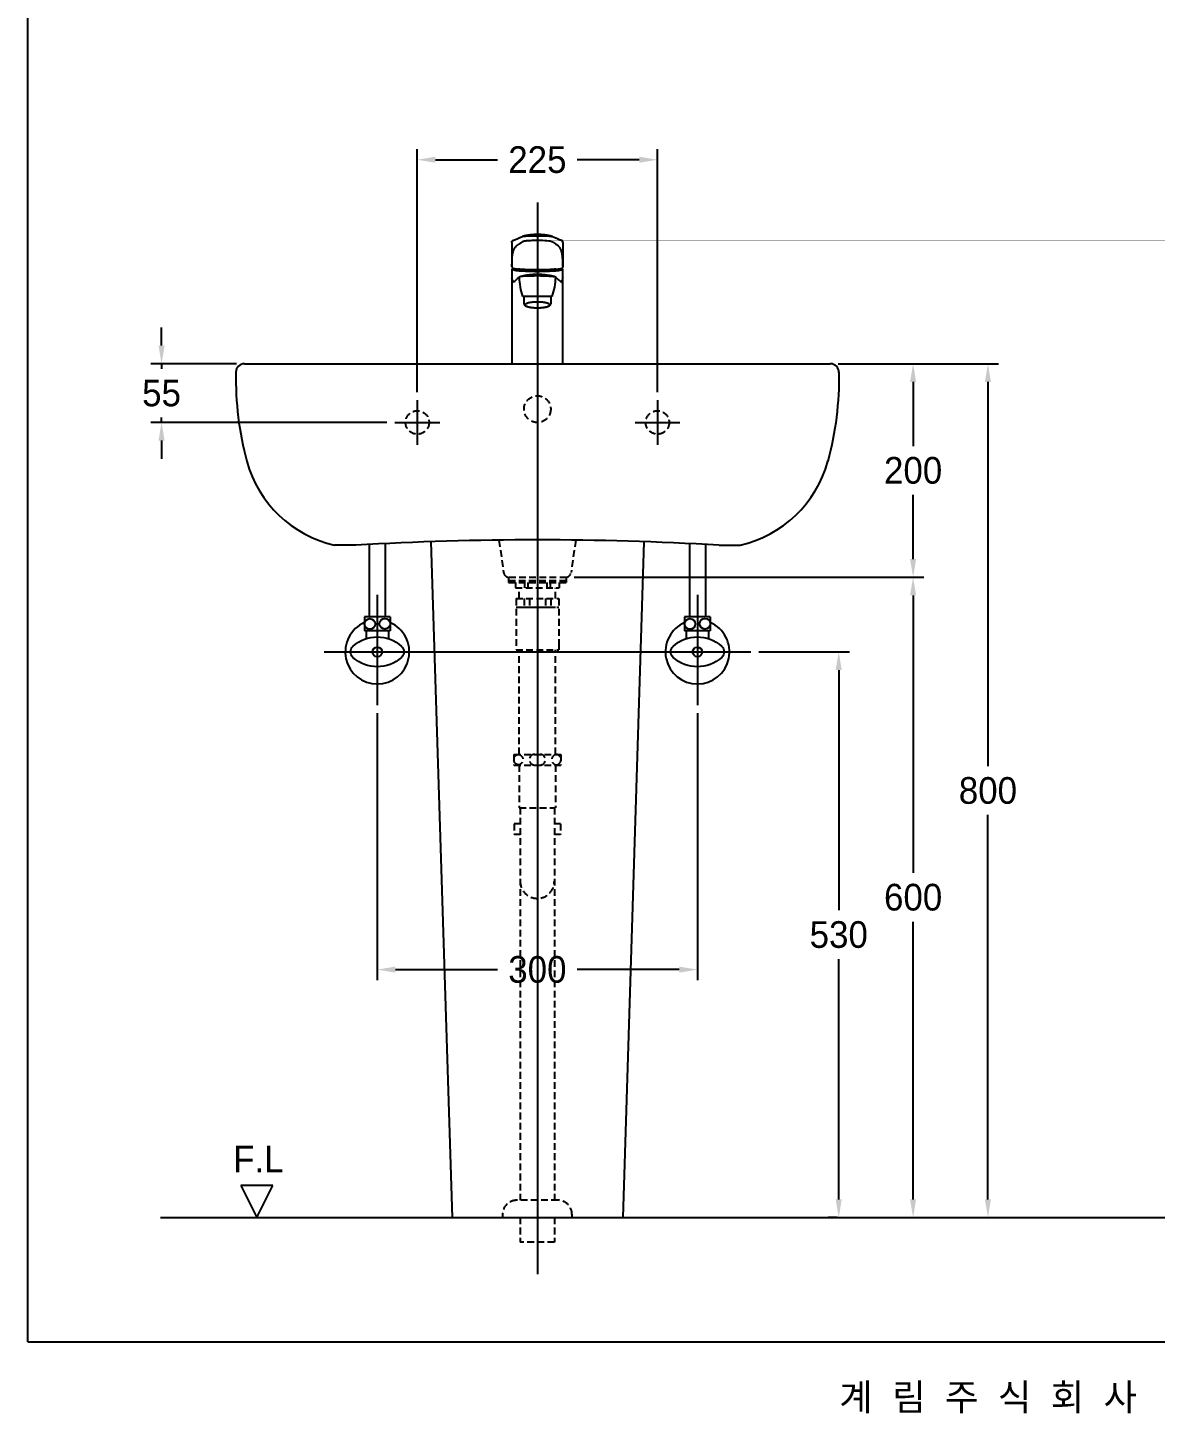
# Model space of a CAD drawing. Header units: millimetres. Extents: x 0 to 5799, y -67 to 2530.
# Drawn here: x 1999 to 3056, y -67 to 1232 of the extents above; entities that cross this region are included whole.
import ezdxf
from ezdxf.enums import TextEntityAlignment as Align
from ezdxf.lldxf.tags import DXFTag

# ---------------------------------------------------------------- set-up
doc = ezdxf.new("R2010")
doc.units = ezdxf.units.MM
doc.linetypes.add('DASHED2', pattern=[9.525, 6.35, -3.175])
for name, color, linetype in [('TEXT', 7, 'Continuous'), ('내부선 및 부속', 4, 'Continuous'), ('도각라인', 7, 'Continuous'), ('외형선', 3, 'Continuous'), ('점선', 6, 'DASHED2'), ('중심선', 1, 'DASHED'), ('치수선', 7, 'Continuous')]:
    doc.layers.add(name, color=color, linetype=linetype)
doc.styles.add('____', font='')
doc.styles.add('타이틀', font='H2GTRM.TTF', dxfattribs={"height": 25})
doc.styles.get('____').set_extended_font_data('굴림')
tags = doc.linetypes.add('DASHDOT', pattern=[70, 31, -13, 13, -13]).pattern_tags.tags
tags[10:11] = [DXFTag(74, 4), DXFTag(75, 0), DXFTag(340, '0'), DXFTag(46, 0.0), DXFTag(50, 0.0), DXFTag(44, 0.0), DXFTag(45, 0.0)]
tags[8:9] = [DXFTag(74, 4), DXFTag(75, 0), DXFTag(340, '0'), DXFTag(46, 0.0), DXFTag(50, 0.0), DXFTag(44, 0.0), DXFTag(45, 0.0)]
tags[6:7] = [DXFTag(74, 4), DXFTag(75, 0), DXFTag(340, '0'), DXFTag(46, 0.0), DXFTag(50, 0.0), DXFTag(44, 0.0), DXFTag(45, 0.0)]
tags[4:5] = [DXFTag(74, 4), DXFTag(75, 0), DXFTag(340, '0'), DXFTag(46, 0.0), DXFTag(50, 0.0), DXFTag(44, 0.0), DXFTag(45, 0.0)]
tags = doc.linetypes.add('DASHED', pattern=[25.72, 12.86, -12.86]).pattern_tags.tags
tags[6:7] = [DXFTag(74, 4), DXFTag(75, 0), DXFTag(340, '0'), DXFTag(46, 0.0), DXFTag(50, 0.0), DXFTag(44, 0.0), DXFTag(45, 0.0)]
tags[4:5] = [DXFTag(74, 4), DXFTag(75, 0), DXFTag(340, '0'), DXFTag(46, 0.0), DXFTag(50, 0.0), DXFTag(44, 0.0), DXFTag(45, 0.0)]
doc.dimstyles.new('MSADIM', dxfattribs={"dimtxt": 33, "dimasz": 17, "dimexe": 10, "dimexo": 7.5, "dimgap": 10, "dimtad": 0, "dimtih": 1, "dimtoh": 1, "dimdec": 0, "dimzin": 1, "dimdsep": 46, "dimtxsty": '____', "dimcen": 11.25, "dimadec": 0, "dimazin": 0, "dimtfac": 1, "dimtdec": 0, "dimtix": 1, "dimtmove": 0, "dimatfit": 3, "dimfxl": 0, "dimtolj": 1, "dimtzin": 1, "dimarcsym": 0})

# ---------------------------------------------------------------- blocks, each defined once
blk = doc.blocks.new('*D17')
at = {"layer": '치수선', "color": 0, "linetype": 'Continuous', "lineweight": -2}
for p, q in [((2364.6, 890.1), (2364.6, 1117.8)), ((2589.6, 890.1), (2589.6, 1117.8)), ((2381.6, 1107.8), (2439.8, 1107.8)), ((2572.6, 1107.8), (2514.4, 1107.8))]:
    blk.add_line(p, q, dxfattribs=at)
at = {"layer": '치수선', "color": 0, "linetype": 'Continuous'}
for points in [[(2381.6, 1110.7), (2381.6, 1105), (2364.6, 1107.8)], [(2572.6, 1110.7), (2572.6, 1105), (2589.6, 1107.8)]]:
    blk.add_solid(points, dxfattribs=at)
at = {"layer": '치수선', "color": 0, "linetype": 'Continuous', "insert": (2477.1, 1107.8), "char_height": 25, "attachment_point": 5, "style": '____'}
blk.add_mtext('\\A1;225', dxfattribs=at)
blk = doc.blocks.new('*D18')
at = {"layer": '치수선', "color": 0, "linetype": 'Continuous', "lineweight": -2}
for p, q in [((2124.9, 933.6), (2124.9, 950.6)), ((2195.1, 916.6), (2114.9, 916.6)), ((2124.9, 916.6), (2124.9, 911.9)), ((2336.1, 861.6), (2114.9, 861.6)), ((2124.9, 861.6), (2124.9, 866.3)), ((2124.9, 844.6), (2124.9, 827.6))]:
    blk.add_line(p, q, dxfattribs=at)
at = {"layer": '치수선', "color": 0, "linetype": 'Continuous'}
for points in [[(2122.1, 933.6), (2127.8, 933.6), (2124.9, 916.6)], [(2122.1, 844.6), (2127.8, 844.6), (2124.9, 861.6)]]:
    blk.add_solid(points, dxfattribs=at)
at = {"layer": '치수선', "color": 0, "linetype": 'Continuous', "insert": (2124.9, 889.1), "char_height": 25, "attachment_point": 5, "style": '____'}
blk.add_mtext('\\A1;55', dxfattribs=at)
blk = doc.blocks.new('*D19')
at = {"layer": '치수선', "color": 0, "linetype": 'Continuous', "lineweight": -2}
for p, q in [((2759.1, 916.6), (2839.2, 916.6)), ((2829.2, 899.6), (2829.2, 839.5)), ((2829.2, 733.6), (2829.2, 793.8)), ((2511.6, 716.6), (2839.2, 716.6))]:
    blk.add_line(p, q, dxfattribs=at)
at = {"layer": '치수선', "color": 0, "linetype": 'Continuous'}
for points in [[(2826.3, 899.6), (2832, 899.6), (2829.2, 916.6)], [(2826.3, 733.6), (2832, 733.6), (2829.2, 716.6)]]:
    blk.add_solid(points, dxfattribs=at)
at = {"layer": '치수선', "color": 0, "linetype": 'Continuous', "insert": (2829.2, 816.6), "char_height": 25, "attachment_point": 5, "style": '____'}
blk.add_mtext('\\A1;200', dxfattribs=at)
blk = doc.blocks.new('*D20')
at = {"layer": '치수선', "color": 0, "linetype": 'Continuous', "lineweight": -2}
for p, q in [((2511.6, 716.6), (2839.2, 716.6)), ((2829.2, 699.6), (2829.2, 439.5)), ((2829.2, 133.6), (2829.2, 393.8)), ((2564.6, 116.6), (2839.2, 116.6))]:
    blk.add_line(p, q, dxfattribs=at)
at = {"layer": '치수선', "color": 0, "linetype": 'Continuous'}
for points in [[(2826.3, 699.6), (2832, 699.6), (2829.2, 716.6)], [(2826.3, 133.6), (2832, 133.6), (2829.2, 116.6)]]:
    blk.add_solid(points, dxfattribs=at)
at = {"layer": '치수선', "color": 0, "linetype": 'Continuous', "insert": (2829.2, 416.6), "char_height": 25, "attachment_point": 5, "style": '____'}
blk.add_mtext('\\A1;600', dxfattribs=at)
blk = doc.blocks.new('*D21')
at = {"layer": '치수선', "color": 0, "linetype": 'Continuous', "lineweight": -2}
for p, q in [((2684.5, 646.6), (2769.5, 646.6)), ((2759.5, 629.6), (2759.5, 404.5)), ((2759.5, 133.6), (2759.5, 358.8)), ((2757.9, 116.6), (2749.5, 116.6))]:
    blk.add_line(p, q, dxfattribs=at)
at = {"layer": '치수선', "color": 0, "linetype": 'Continuous'}
for points in [[(2756.6, 629.6), (2762.3, 629.6), (2759.5, 646.6)], [(2756.6, 133.6), (2762.3, 133.6), (2759.5, 116.6)]]:
    blk.add_solid(points, dxfattribs=at)
at = {"layer": '치수선', "color": 0, "linetype": 'Continuous', "insert": (2759.5, 381.6), "char_height": 25, "attachment_point": 5, "style": '____'}
blk.add_mtext('\\A1;530', dxfattribs=at)
blk = doc.blocks.new('*D22')
at = {"layer": '치수선', "color": 0, "linetype": 'Continuous', "lineweight": -2}
for p, q in [((2759.1, 916.6), (2909.3, 916.6)), ((2899.3, 899.6), (2899.3, 539.5)), ((2899.3, 133.6), (2899.3, 493.8)), ((2893.8, 116.6), (2909.3, 116.6))]:
    blk.add_line(p, q, dxfattribs=at)
at = {"layer": '치수선', "color": 0, "linetype": 'Continuous'}
for points in [[(2896.4, 899.6), (2902.1, 899.6), (2899.3, 916.6)], [(2896.4, 133.6), (2902.1, 133.6), (2899.3, 116.6)]]:
    blk.add_solid(points, dxfattribs=at)
at = {"layer": '치수선', "color": 0, "linetype": 'Continuous', "insert": (2899.3, 516.6), "char_height": 25, "attachment_point": 5, "style": '____'}
blk.add_mtext('\\A1;800', dxfattribs=at)
blk = doc.blocks.new('*D23')
at = {"layer": '치수선', "color": 0, "linetype": 'Continuous', "lineweight": -2}
for p, q in [((2327.1, 589.1), (2327.1, 338.9)), ((2627.1, 589.1), (2627.1, 338.9)), ((2344.1, 348.9), (2439.8, 348.9)), ((2610.1, 348.9), (2514.4, 348.9))]:
    blk.add_line(p, q, dxfattribs=at)
at = {"layer": '치수선', "color": 0, "linetype": 'Continuous'}
for points in [[(2344.1, 351.7), (2344.1, 346), (2327.1, 348.9)], [(2610.1, 351.7), (2610.1, 346), (2627.1, 348.9)]]:
    blk.add_solid(points, dxfattribs=at)
at = {"layer": '치수선', "color": 0, "linetype": 'Continuous', "insert": (2477.1, 348.9), "char_height": 25, "attachment_point": 5, "style": '____'}
blk.add_mtext('\\A1;300', dxfattribs=at)

msp = doc.modelspace()

# ---------------------------------------------------------------- linework, layer by layer
at = {"layer": '내부선 및 부속', "linetype": 'Continuous'}
for p, q in [((2453.3, 1030.3), (2453.3, 1031.4)), ((2500.9, 1030.3), (2501.1, 1007.4)), ((2501.1, 1031.2), (2501.1, 1031.2)), ((2453.1, 1005), (2453.1, 916.6)), ((2501, 916.6), (2501.1, 1005)), ((2464.6, 972.8), (2464.6, 979.8)), ((2489.6, 979.8), (2489.6, 972.8)), ((2319.6, 747.4), (2319.6, 679.4)), ((2334.6, 748.1), (2334.6, 679.4)), ((2619.6, 748.1), (2619.6, 679.4)), ((2634.6, 747.4), (2634.6, 679.4)), ((2315.1, 679.4), (2315.1, 666.4)), ((2339.1, 679.4), (2315.1, 679.4)), ((2339.1, 679.4), (2339.1, 666.4)), ((2615.1, 679.4), (2615.1, 666.4)), ((2639.1, 679.4), (2615.1, 679.4)), ((2639.1, 679.4), (2639.1, 666.4)), ((2339.1, 666.4), (2315.1, 666.4)), ((2316.6, 666.4), (2316.6, 659)), ((2337.6, 666.4), (2337.6, 659)), ((2639.1, 666.4), (2615.1, 666.4)), ((2616.6, 666.4), (2616.6, 659)), ((2637.6, 666.4), (2637.6, 659))]:
    msp.add_line(p, q, dxfattribs=at)
at = {"layer": '내부선 및 부속', "linetype": 'Continuous', "flags": 128}
for points in [[(2304.3, 641.5, -0.44), (2304.3, 651.8)], [(2304.3, 651.8, -0.388889), (2349.8, 651.8)], [(2349.8, 651.8, -0.44), (2349.8, 641.5)], [(2604.3, 641.5, -0.44), (2604.3, 651.8)], [(2604.3, 651.8, -0.388889), (2649.8, 651.8)], [(2649.8, 651.8, -0.44), (2649.8, 641.5)], [(2349.8, 641.5, -0.388889), (2304.3, 641.5)], [(2649.8, 641.5, -0.388889), (2604.3, 641.5)]]:
    msp.add_lwpolyline(points, format="xyb", dxfattribs=at)
at = {"layer": '내부선 및 부속', "linetype": 'Continuous'}
for centre, radius in [((2320.1, 672.8), 5), ((2334.1, 673), 5), ((2620.1, 672.8), 5), ((2634.1, 673), 5), ((2327.1, 646.6), 4.5), ((2627.1, 646.6), 4.5)]:
    msp.add_circle(centre, radius, dxfattribs=at)
for centre, radius, start, end in [((2453.8, 1031.4), 0.5, 120.1313, 180), ((2486.5, 1004.2), 34.1, 191.4875, 193.169), ((2454.7, 993.3), 0.1, 261.3459, 310.718), ((2499.5, 993.3), 0.1, 229.282, 278.6541), ((2467.7, 1004.2), 34.1, 346.831, 348.5125), ((2327.1, 646.6), 30, 113.5781, 66.4218), ((2627.1, 646.6), 30, 113.5781, 66.4218)]:
    msp.add_arc(centre, radius, start, end, dxfattribs=at)
for points, degree, knots in [([(2453.3, 1030.3), (2453.3, 1027.8), (2453.3, 1024.6), (2453.3, 1021.6), (2453.3, 1020.3), (2453.3, 1019.7), (2453.3, 1019.4), (2453.3, 1019.3), (2453.3, 1019.2), (2453.3, 1019.2), (2453.3, 1017.9), (2453.3, 1016.2), (2453.3, 1014.7), (2453.3, 1014.1), (2453.3, 1013.8), (2453.3, 1013.7), (2453.3, 1013.6), (2453.3, 1013.6), (2453.3, 1012.9), (2453.3, 1012), (2453.3, 1011.3), (2453.3, 1011), (2453.3, 1010.8), (2453.3, 1010.8), (2453.3, 1010.8), (2453.3, 1010.4), (2453.3, 1010), (2453.3, 1009.6), (2453.3, 1009.5), (2453.3, 1009.4), (2453.3, 1009.4), (2453.3, 1009.1), (2453.3, 1009), (2453.3, 1008.8), (2453.3, 1008.7), (2453.3, 1008.5), (2453.3, 1008.3), (2453.3, 1008.2), (2453.3, 1008.2), (2453.3, 1008), (2453.3, 1008), (2453.3, 1007.9), (2453.3, 1008), (2453.3, 1007.9), (2453.3, 1008), (2453.3, 1007.9), (2453.3, 1007.9), (2453.3, 1007.9), (2453.3, 1007.9), (2453.3, 1007.9), (2453.3, 1007.9), (2453.3, 1007.9), (2453.3, 1007.9), (2453.3, 1007.9)], 3, [0, 0, 0, 0, 0.249997, 0.374998, 0.437498, 0.468748, 0.484373, 0.492186, 0.492186, 0.499998, 0.499998, 0.624999, 0.687499, 0.718749, 0.734374, 0.742187, 0.742187, 0.749999, 0.749999, 0.812499, 0.843749, 0.859375, 0.867187, 0.867187, 0.875, 0.875, 0.90625, 0.921875, 0.929687, 0.929687, 0.9375, 0.9375, 0.953125, 0.953125, 0.96875, 0.96875, 0.984375, 0.984375, 0.992188, 0.992188, 0.996094, 0.996094, 0.998047, 0.998047, 0.999023, 0.999023, 0.999512, 0.999512, 0.999756, 0.999756, 0.999878, 0.999878, 1, 1, 1, 1]), ([(2453.7, 1031.9), (2453.7, 1031.9), (2453.6, 1031.9), (2453.6, 1031.8), (2453.5, 1031.8)], 3, [0, 0, 0, 0, 0.248275, 1, 1, 1, 1]), ([(2453.7, 1031.9), (2453.8, 1031.9), (2454, 1032), (2454.3, 1032.1), (2454.4, 1032.2), (2454.8, 1032.4), (2455.1, 1032.5), (2455.7, 1032.8), (2456, 1032.9), (2456.6, 1033.1), (2456.9, 1033.3), (2457.8, 1033.6), (2458.4, 1033.9), (2459.2, 1034.3), (2459.5, 1034.4), (2460.1, 1034.7), (2460.4, 1034.8), (2461.1, 1035.1), (2461.4, 1035.2), (2462.2, 1035.6), (2462.5, 1035.7), (2463, 1035.9)], 3, [0, 0, 0, 0, 0.047261, 0.047261, 0.094518, 0.094518, 0.189031, 0.189031, 0.283544, 0.283544, 0.378057, 0.378057, 0.567082, 0.567082, 0.661595, 0.661595, 0.756108, 0.756108, 0.878055, 0.878055, 1, 1, 1, 1]), ([(2453.9, 1019.2), (2454, 1019.6), (2454.2, 1020.9), (2454.8, 1023.2), (2456, 1025.6), (2457.7, 1027.3), (2458.7, 1028), (2459.3, 1028.4)], 3, [0, 0, 0, 0, 0.047126, 0.170611, 0.370368, 0.64665, 1, 1, 1, 1]), ([(2459.3, 1028.4), (2459.5, 1028.6), (2459.9, 1028.8), (2460.3, 1029.1), (2460.5, 1029.2), (2460.6, 1029.3), (2460.7, 1029.3), (2460.7, 1029.4), (2460.7, 1029.4), (2460.7, 1029.4), (2460.7, 1029.4), (2460.8, 1029.4), (2460.9, 1029.5), (2461, 1029.6), (2461.2, 1029.7), (2461.3, 1029.8), (2461.5, 1029.9), (2461.6, 1030), (2461.8, 1030.1), (2462, 1030.2), (2462.1, 1030.3), (2462.1, 1030.3), (2462.2, 1030.3), (2462.2, 1030.3), (2462.2, 1030.3), (2462.2, 1030.4), (2462.2, 1030.4), (2462.2, 1030.4), (2462.2, 1030.4), (2462.2, 1030.4), (2462.2, 1030.4), (2462.2, 1030.4), (2462.2, 1030.4), (2462.2, 1030.4), (2462.2, 1030.4), (2462.7, 1030.7), (2463.1, 1031), (2463.6, 1031.3)], 3, [0, 0, 0, 0, 0.166617, 0.249927, 0.291584, 0.312413, 0.322828, 0.332592, 0.333238, 0.333246, 0.333246, 0.333248, 0.366577, 0.399908, 0.43324, 0.466574, 0.49991, 0.54158, 0.583251, 0.624924, 0.645761, 0.65618, 0.661389, 0.663994, 0.665296, 0.665947, 0.666273, 0.666436, 0.666517, 0.666558, 0.666578, 0.666588, 0.666594, 0.666596, 0.666597, 0.666599, 1, 1, 1, 1]), ([(2463, 1035.9), (2463.2, 1036), (2463.8, 1036.1), (2465.4, 1036.3), (2466.5, 1036.4), (2470.3, 1036.6), (2473.7, 1036.6), (2477.1, 1036.6)], 3, [0, 0, 0, 0, 0.249996, 0.249996, 0.499997, 0.499997, 1, 1, 1, 1]), ([(2490.8, 1036), (2490.3, 1036.1), (2489.2, 1036.4), (2487.7, 1036.7), (2486.6, 1036.9), (2485.7, 1037.1), (2484.8, 1037.2), (2483.7, 1037.3), (2482.5, 1037.5), (2481.1, 1037.6), (2479.8, 1037.7), (2478.5, 1037.7), (2477.2, 1037.7), (2475.9, 1037.7), (2474.6, 1037.7), (2473.4, 1037.6), (2472.1, 1037.5), (2471, 1037.4), (2470.2, 1037.3), (2469.7, 1037.2), (2469.3, 1037.2), (2468.6, 1037.1), (2467.7, 1036.9), (2466.5, 1036.7), (2465, 1036.4), (2463.9, 1036.1), (2463.2, 1036)], 3, [0, 0, 0, 0, 0.062272, 0.11745, 0.160787, 0.192538, 0.215209, 0.25642, 0.305231, 0.353977, 0.399561, 0.44442, 0.493395, 0.547302, 0.584874, 0.6279, 0.679079, 0.728107, 0.747664, 0.762776, 0.776497, 0.799584, 0.83323, 0.877668, 0.93315, 1, 1, 1, 1]), ([(2463.6, 1031.3), (2463.6, 1031.3), (2463.6, 1031.3), (2463.7, 1031.4), (2463.7, 1031.4), (2463.8, 1031.4), (2463.9, 1031.5), (2464.2, 1031.6), (2464.5, 1031.7), (2465.2, 1031.8), (2465.7, 1031.9), (2466.7, 1032), (2467.3, 1032.1), (2468.5, 1032.2), (2469.2, 1032.2), (2470.6, 1032.3), (2471.4, 1032.3), (2472.9, 1032.4), (2473.8, 1032.4), (2475.4, 1032.5), (2476.3, 1032.5), (2477.1, 1032.5)], 3, [0, 0, 0, 0, 0.009022, 0.009022, 0.025267, 0.025267, 0.090249, 0.090249, 0.220214, 0.220214, 0.350178, 0.350178, 0.480143, 0.480143, 0.610107, 0.610107, 0.740071, 0.740071, 0.870036, 0.870036, 1, 1, 1, 1]), ([(2477.1, 1036.6), (2480.5, 1036.6), (2483.9, 1036.6), (2487.7, 1036.4), (2488.8, 1036.3), (2490.4, 1036.1), (2491, 1036), (2491.3, 1035.9)], 3, [0, 0, 0, 0, 0.500004, 0.500004, 0.750006, 0.750006, 1, 1, 1, 1]), ([(2477.1, 1032.5), (2480.4, 1032.5), (2483.6, 1032.3), (2488.5, 1031.9), (2490.1, 1031.6), (2490.6, 1031.3)], 3, [0, 0, 0, 0, 0.5, 0.5, 1, 1, 1, 1]), ([(2490.6, 1031.3), (2490.6, 1031.3), (2490.6, 1031.3), (2490.6, 1031.3), (2490.6, 1031.3), (2490.7, 1031.3), (2490.7, 1031.3), (2490.7, 1031.2), (2490.8, 1031.2), (2490.9, 1031.1), (2490.9, 1031.1), (2491.2, 1031), (2491.3, 1030.9), (2491.7, 1030.6), (2492, 1030.4), (2492.8, 1029.8), (2493.4, 1029.4), (2494.3, 1028.8), (2494.6, 1028.6), (2494.9, 1028.4)], 3, [0, 0, 0, 0, 0.006061, 0.006061, 0.012121, 0.012121, 0.024243, 0.024243, 0.048486, 0.048486, 0.096971, 0.096971, 0.193942, 0.193942, 0.387884, 0.387884, 0.775769, 0.775769, 1, 1, 1, 1]), ([(2491.3, 1035.9), (2491.4, 1035.8), (2491.6, 1035.8), (2492, 1035.6), (2492.3, 1035.4), (2492.9, 1035.2), (2493.2, 1035.1), (2493.7, 1034.8), (2494, 1034.7), (2494.9, 1034.3), (2495.5, 1034.1), (2496.4, 1033.7), (2496.7, 1033.6), (2497.2, 1033.3), (2497.5, 1033.2), (2498.1, 1032.9), (2498.4, 1032.8), (2499.3, 1032.4), (2500, 1032.1), (2500.5, 1031.9)], 3, [0, 0, 0, 0, 0.047268, 0.047268, 0.141781, 0.141781, 0.236293, 0.236293, 0.330805, 0.330805, 0.51983, 0.51983, 0.614342, 0.614342, 0.708855, 0.708855, 0.803367, 0.803367, 1, 1, 1, 1]), ([(2500.9, 1008), (2500.9, 1008), (2500.9, 1008), (2500.9, 1008.5), (2500.9, 1009.4), (2500.9, 1010.8), (2500.9, 1012.2), (2500.9, 1013.6), (2500.8, 1014.9), (2500.7, 1016.2), (2500.6, 1017.4), (2500.4, 1018.5), (2500.3, 1019.5), (2500.1, 1020.4), (2499.9, 1021.3), (2499.7, 1022), (2499.5, 1022.7), (2499.3, 1023.3), (2499, 1023.9), (2498.8, 1024.4), (2498.5, 1024.8), (2498.3, 1025.2), (2498.1, 1025.6), (2497.8, 1025.9), (2497.6, 1026.2), (2497.3, 1026.5), (2497.1, 1026.7), (2496.9, 1027), (2496.6, 1027.2), (2496.4, 1027.4), (2496.2, 1027.5), (2495.9, 1027.7), (2495.7, 1027.8), (2495.5, 1028), (2495.3, 1028.1), (2495.1, 1028.3), (2495, 1028.4), (2494.9, 1028.4)], 3, [0, 0, 0, 0, 0.000004, 0.000004, 0.030307, 0.06061, 0.090913, 0.121216, 0.151519, 0.181822, 0.212125, 0.242428, 0.272732, 0.303035, 0.333338, 0.363641, 0.393944, 0.424247, 0.45455, 0.484853, 0.515156, 0.54546, 0.575763, 0.606066, 0.636369, 0.666672, 0.696975, 0.727278, 0.757581, 0.787884, 0.818188, 0.848491, 0.878794, 0.909097, 0.9394, 0.969703, 1, 1, 1, 1]), ([(2453.3, 1007.9), (2453.3, 1010), (2453.3, 1012.1), (2453.5, 1016), (2453.6, 1017.8), (2453.9, 1019.2)], 3, [0, 0, 0, 0, 0.5, 0.5, 1, 1, 1, 1]), ([(2498.9, 1005.9), (2499, 1005.9), (2499.1, 1005.8), (2500.5, 1005.6), (2501.1, 1005.3), (2501.1, 1004.7), (2500.5, 1004.5), (2498, 1004), (2496.3, 1003.7), (2491.8, 1003.4), (2489.1, 1003.2), (2483.3, 1003), (2480.2, 1002.9), (2474, 1002.9), (2470.9, 1003), (2465.1, 1003.2), (2462.4, 1003.4), (2458, 1003.7), (2456.2, 1004), (2453.7, 1004.5), (2453.1, 1004.7), (2453.1, 1005.3), (2453.7, 1005.5), (2455.1, 1005.8), (2455.2, 1005.8), (2455.3, 1005.9)], 3, [0, 0, 0, 0, 0.009563, 0.009563, 0.107643, 0.107643, 0.205723, 0.205723, 0.303803, 0.303803, 0.401883, 0.401883, 0.499963, 0.499963, 0.598043, 0.598043, 0.696123, 0.696123, 0.794203, 0.794203, 0.892284, 0.892284, 0.990364, 0.990364, 1, 1, 1, 1]), ([(2453.8, 1006.4), (2453.8, 1006.4), (2453.9, 1006.4), (2454.1, 1006.3), (2454.4, 1006.1), (2454.8, 1006), (2455.4, 1005.9), (2456.1, 1005.7), (2456.9, 1005.6), (2457.8, 1005.5), (2458.6, 1005.4), (2459.2, 1005.3), (2459.4, 1005.3)], 3, [0, 0, 0, 0, 0.040545, 0.102937, 0.164452, 0.296645, 0.420312, 0.550853, 0.676975, 0.80065, 0.922639, 1, 1, 1, 1]), ([(2494.3, 1005.2), (2493.6, 1005.2), (2492.9, 1005.1), (2490.2, 1004.9), (2487.8, 1004.8), (2482.6, 1004.6), (2479.8, 1004.6), (2471.6, 1004.6), (2466.1, 1004.8), (2461.1, 1005.1), (2460.2, 1005.2), (2459.4, 1005.3)], 3, [0, 0, 0, 0, 0.069253, 0.069253, 0.279836, 0.279836, 0.490418, 0.490418, 0.911582, 0.911582, 1, 1, 1, 1]), ([(2493, 998.4), (2492.6, 998.5), (2491.7, 998.7), (2490.6, 998.9), (2489.6, 999.1), (2488.9, 999.2), (2487.9, 999.4), (2486.5, 999.6), (2484.8, 999.8), (2483.3, 1000), (2481.7, 1000.1), (2479.9, 1000.2), (2478.2, 1000.3), (2476.5, 1000.3), (2475.2, 1000.2), (2474.1, 1000.2), (2473.3, 1000.2), (2472.5, 1000.1), (2471.6, 1000), (2470.6, 1000), (2469.5, 999.8), (2468.6, 999.7), (2467.8, 999.6), (2467, 999.5), (2466.3, 999.4), (2465.3, 999.3), (2464.2, 999), (2462.7, 998.7), (2461.7, 998.5), (2461.2, 998.4)], 3, [0, 0, 0, 0, 0.042809, 0.082906, 0.113185, 0.134051, 0.151971, 0.21034, 0.261542, 0.30611, 0.352829, 0.410783, 0.475135, 0.516932, 0.559639, 0.594878, 0.622287, 0.643691, 0.66875, 0.70022, 0.737833, 0.769328, 0.791566, 0.813288, 0.837846, 0.865218, 0.902388, 0.949816, 1, 1, 1, 1]), ([(2494.3, 1005.2), (2494.7, 1005.3), (2495.4, 1005.3), (2496.3, 1005.4), (2497.2, 1005.6), (2498, 1005.7), (2498.7, 1005.8), (2499.3, 1006), (2499.8, 1006.1), (2500.2, 1006.3), (2500.4, 1006.4), (2500.4, 1006.4), (2500.5, 1006.5)], 3, [0, 0, 0, 0, 0.109619, 0.223939, 0.337694, 0.453876, 0.571237, 0.690636, 0.813912, 0.945824, 0.994737, 1, 1, 1, 1]), ([(2500.5, 1006.5), (2500.5, 1006.5), (2500.6, 1006.5), (2500.7, 1006.6), (2500.8, 1006.7), (2500.9, 1006.8)], 3, [0, 0, 0, 0, 0.248253, 0.488863, 1, 1, 1, 1]), ([(2500.9, 1007.3), (2500.9, 1007.3), (2500.9, 1007.3), (2500.9, 1007.3), (2501, 1007.3), (2501, 1007.3), (2501.1, 1007.4)], 3, [0, 0, 0, 0, 0.000041, 0.000041, 0.000041, 1, 1, 1, 1]), ([(2454.8, 993.3), (2455.1, 993.6), (2456.7, 994.9), (2458.6, 996.5), (2460, 997.8), (2460.3, 998.1)], 3, [0, 0, 0, 0, 0.189541, 0.842393, 1, 1, 1, 1]), ([(2460.4, 998.1), (2460.9, 998.5), (2463, 998.7), (2469, 999.1), (2473, 999.2), (2485.3, 999.2), (2493, 998.7), (2493.8, 998.1)], 3, [0, 0, 0, 0, 0.25, 0.25, 0.5, 0.5, 1, 1, 1, 1]), ([(2499.4, 993.3), (2499.1, 993.6), (2497.5, 994.9), (2495.6, 996.5), (2494.2, 997.8), (2493.9, 998.1)], 3, [0, 0, 0, 0, 0.189541, 0.842393, 1, 1, 1, 1]), ([(2477.1, 974.5), (2476.6, 974.5), (2476.1, 974.5), (2475.5, 974.4), (2475, 974.4), (2474.5, 974.4), (2473.9, 974.4), (2473.4, 974.3), (2472.9, 974.3), (2472.3, 974.2), (2471.3, 974.1), (2470.8, 974), (2470.3, 974), (2469.9, 973.9), (2469.4, 973.8), (2468.6, 973.6), (2468.2, 973.5), (2467.8, 973.4), (2467.5, 973.3), (2467.2, 973.1), (2466.9, 973), (2466.6, 972.9), (2466.4, 972.8), (2466.2, 972.7), (2466, 972.5), (2465.9, 972.4), (2465.8, 972.3), (2465.7, 972.2), (2465.7, 972), (2465.6, 971.9), (2465.6, 971.7), (2465.7, 971.6), (2465.7, 971.4), (2465.8, 971.3), (2465.9, 971.2), (2466, 971.1), (2466.2, 970.9), (2466.4, 970.8), (2466.6, 970.7), (2467.2, 970.5), (2467.5, 970.3), (2467.8, 970.2), (2468.2, 970.1), (2468.6, 970), (2469.4, 969.8), (2469.9, 969.7), (2470.3, 969.7), (2470.8, 969.6), (2471.3, 969.5), (2471.8, 969.4), (2472.3, 969.4), (2472.9, 969.3), (2473.4, 969.3), (2473.9, 969.2), (2474.5, 969.2), (2475, 969.2), (2475.5, 969.2), (2476.1, 969.2), (2476.6, 969.1), (2477.1, 969.1)], 2, [0, 0, 0, 0.03125, 0.03125, 0.0625, 0.0625, 0.09375, 0.09375, 0.125, 0.125, 0.15625, 0.1875, 0.1875, 0.21875, 0.21875, 0.25, 0.28125, 0.28125, 0.3125, 0.3125, 0.34375, 0.34375, 0.375, 0.375, 0.40625, 0.40625, 0.4375, 0.4375, 0.46875, 0.46875, 0.5, 0.53125, 0.53125, 0.5625, 0.5625, 0.59375, 0.59375, 0.625, 0.625, 0.65625, 0.6875, 0.6875, 0.71875, 0.71875, 0.75, 0.78125, 0.78125, 0.8125, 0.8125, 0.84375, 0.84375, 0.875, 0.875, 0.90625, 0.90625, 0.9375, 0.9375, 0.96875, 0.96875, 1, 1, 1]), ([(2477.1, 969.1), (2477.6, 969.1), (2478.1, 969.2), (2478.7, 969.2), (2479.2, 969.2), (2479.7, 969.2), (2480.3, 969.2), (2480.8, 969.3), (2481.3, 969.3), (2481.9, 969.4), (2482.9, 969.5), (2483.4, 969.6), (2483.9, 969.7), (2484.4, 969.7), (2484.8, 969.8), (2485.7, 970), (2486, 970.1), (2486.4, 970.2), (2486.7, 970.3), (2487, 970.5), (2487.3, 970.6), (2487.6, 970.7), (2487.8, 970.8), (2488, 970.9), (2488.2, 971.1), (2488.3, 971.2), (2488.4, 971.3), (2488.5, 971.4), (2488.6, 971.6), (2488.6, 971.7), (2488.6, 971.9), (2488.6, 972), (2488.5, 972.2), (2488.4, 972.3), (2488.3, 972.4), (2488.2, 972.5), (2488, 972.7), (2487.8, 972.8), (2487.6, 972.9), (2487, 973.1), (2486.7, 973.3), (2486.4, 973.4), (2486, 973.5), (2485.7, 973.6), (2484.8, 973.8), (2484.4, 973.9), (2483.9, 974), (2483.4, 974), (2482.9, 974.1), (2482.4, 974.2), (2481.9, 974.2), (2481.3, 974.3), (2480.8, 974.3), (2480.3, 974.4), (2479.7, 974.4), (2479.2, 974.4), (2478.7, 974.4), (2478.1, 974.5), (2477.6, 974.5), (2477.1, 974.5)], 2, [0, 0, 0, 0.03125, 0.03125, 0.0625, 0.0625, 0.09375, 0.09375, 0.125, 0.125, 0.15625, 0.1875, 0.1875, 0.21875, 0.21875, 0.25, 0.28125, 0.28125, 0.3125, 0.3125, 0.34375, 0.34375, 0.375, 0.375, 0.40625, 0.40625, 0.4375, 0.4375, 0.46875, 0.46875, 0.5, 0.53125, 0.53125, 0.5625, 0.5625, 0.59375, 0.59375, 0.625, 0.625, 0.65625, 0.6875, 0.6875, 0.71875, 0.71875, 0.75, 0.78125, 0.78125, 0.8125, 0.8125, 0.84375, 0.84375, 0.875, 0.875, 0.90625, 0.90625, 0.9375, 0.9375, 0.96875, 0.96875, 1, 1, 1]), ([(2464.6, 972.8), (2464.6, 972.7), (2464.6, 972.5), (2464.7, 972.2), (2464.9, 971.8), (2465.2, 971.5), (2465.5, 971.2), (2466, 970.9), (2466.6, 970.6), (2467.3, 970.3), (2468.1, 970.1), (2469, 969.9), (2469.9, 969.7), (2470.9, 969.5), (2471.9, 969.4), (2473, 969.3), (2474.1, 969.2), (2475.2, 969.1), (2476.2, 969.1), (2476.9, 969.1), (2477.1, 969.1)], 3, [0, 0, 0, 0, 0.021022, 0.063347, 0.106004, 0.151989, 0.204422, 0.265513, 0.33275, 0.399542, 0.464481, 0.528085, 0.590824, 0.652997, 0.714792, 0.77633, 0.837693, 0.898939, 0.960114, 1, 1, 1, 1]), ([(2477.1, 969.1), (2477.3, 969.1), (2477.9, 969.1), (2478.9, 969.1), (2480, 969.2), (2481.1, 969.3), (2482.2, 969.4), (2483.2, 969.5), (2484.2, 969.7), (2485.1, 969.8), (2485.9, 970), (2486.7, 970.3), (2487.4, 970.5), (2488.1, 970.8), (2488.6, 971.1), (2489, 971.4), (2489.3, 971.8), (2489.5, 972.1), (2489.6, 972.5), (2489.6, 972.7), (2489.6, 972.8)], 3, [0, 0, 0, 0, 0.03216, 0.093309, 0.154497, 0.215742, 0.27708, 0.338559, 0.40024, 0.462211, 0.5246, 0.587601, 0.651523, 0.716856, 0.784287, 0.842861, 0.892186, 0.93599, 0.977075, 1, 1, 1, 1])]:
    msp.add_open_spline(points, degree=degree, knots=knots, dxfattribs=at)
for points, degree in [([(2463.6, 1031.4), (2463.6, 1031.3), (2463.6, 1031.3)], 2), ([(2490.6, 1031.3), (2490.6, 1031.3), (2490.6, 1031.4)], 2), ([(2500.9, 1030.3), (2500.9, 1030.6), (2500.9, 1031), (2501, 1031.6), (2500.8, 1031.8), (2500.5, 1031.9)], 5), ([(2453.3, 1007.9), (2453.3, 1007.7), (2453.3, 1007.5), (2453.3, 1007.3)], 3), ([(2453.3, 1007.3), (2453.3, 1006.9), (2453.5, 1006.6), (2453.8, 1006.4)], 3), ([(2457.2, 1005.5), (2457.2, 1005.4), (2457.1, 1005.2), (2457.1, 1005)], 3), ([(2497.1, 1005), (2497.1, 1005.2), (2497, 1005.4), (2497, 1005.5)], 3), ([(2454.7, 993.2), (2454.2, 993.3), (2453.7, 994.7), (2453.3, 996.4)], 3), ([(2460.2, 997.6), (2460.1, 997.8), (2460.3, 998), (2460.4, 998.1)], 3), ([(2460.2, 997.7), (2460.2, 997.7), (2460.2, 997.6)], 2), ([(2463.6, 979.8), (2461.5, 985.5), (2460.4, 991.5), (2460.2, 997.6)], 3), ([(2494, 997.6), (2493.8, 991.5), (2492.7, 985.5), (2490.6, 979.8)], 3), ([(2493.8, 998.1), (2494, 998), (2494.1, 997.8), (2494, 997.6)], 3), ([(2494, 997.6), (2494, 997.7), (2494, 997.7)], 2), ([(2499.5, 993.2), (2500, 993.3), (2500.5, 994.7), (2500.9, 996.4)], 3), ([(2490.6, 979.8), (2488.4, 979.8), (2483.9, 979.8), (2477.1, 979.8), (2470.3, 979.8), (2465.8, 979.8), (2463.6, 979.8)], 3)]:
    msp.add_open_spline(points, degree=degree, dxfattribs=at)
msp.add_rational_spline([(2457.1, 1005), (2457.1, 1003.3), (2477.1, 1003.3)], [1, 0.707106769085, 1], degree=2, dxfattribs=at)
for points, weights, knots in [([(2477.1, 1003.3), (2497.1, 1003.3), (2497.1, 1005), (2497.1, 1005), (2497.1, 1005)], [1, 0.707106769085, 1, 0.996817886829, 0.993704915047], [0, 0, 0, 0.989252, 0.989252, 1, 1, 1]), ([(2500.8, 1006.8), (2500.9, 1006.8), (2500.9, 1006.8), (2501.1, 1007.1), (2501.1, 1007.4)], [0.990990579128, 0.995423793793, 1, 0.879951179028, 0.858311712742], [0, 0, 0, 0.03672, 0.03672, 1, 1, 1])]:
    msp.add_rational_spline(points, weights, degree=2, knots=knots, dxfattribs=at)
at = {"layer": '도각라인', "color": 7}
for q in [(1999.5, 2530), (3799.5, 0)]:
    msp.add_line((1999.5, 0), q, dxfattribs=at)
at = {"layer": '외형선', "linetype": 'Continuous'}
for p, q in [((2202.6, 916.6), (2751.6, 916.6)), ((2306.7, 746.6), (2287.1, 746.6)), ((2377.4, 749.9), (2397.1, 116.6)), ((2576.7, 749.9), (2557.1, 116.6)), ((2647.5, 746.6), (2667.1, 746.6)), ((2229.2, 146.6), (2199.2, 146.6)), ((2199.2, 146.6), (2214.2, 116.6)), ((2214.2, 116.6), (2229.2, 146.6)), ((2123.8, 116.6), (3593.7, 116.6))]:
    msp.add_line(p, q, dxfattribs=at)
at = {"layer": '외형선', "linetype": 'Continuous', "flags": 128}
msp.add_lwpolyline([(2759.6, 908.8, -0.070498), (2749.2, 825.2)], format="xyb", dxfattribs=at)
at = {"layer": '외형선', "linetype": 'Continuous'}
for centre, radius, start, end in [((2202.6, 908.6), 8, 90, 179.0139), ((2751.6, 908.6), 8, 0, 90), ((2494.5, 903.6), 300, 179.0139, 195.1441), ((2311.1, 854), 110, 195.1441, 257.3683), ((2643, 854), 110, 282.6317, 344.8559), ((2477.1, -2147.2), 2898.8, 86.6384, 93.3616)]:
    msp.add_arc(centre, radius, start, end, dxfattribs=at)
at = {"layer": '점선'}
for p, q in [((2441.1, 751.4), (2445.5, 720.9)), ((2513, 751.4), (2508.7, 720.9)), ((2450.1, 716.6), (2450.1, 711.6)), ((2450.4, 716.6), (2503.7, 716.6)), ((2504.1, 716.6), (2504.1, 711.6)), ((2450.1, 713.6), (2504.1, 713.6)), ((2450.1, 711.6), (2504.1, 711.6)), ((2456.6, 711.6), (2456.6, 706.6)), ((2456.6, 706.6), (2497.6, 706.6)), ((2460.1, 696.6), (2460.1, 706.6)), ((2465.1, 711.6), (2465.1, 706.6)), ((2468.1, 711.6), (2468.1, 706.6)), ((2486.1, 711.6), (2486.1, 706.6)), ((2489.1, 711.6), (2489.1, 706.6)), ((2494.1, 696.6), (2494.1, 706.6)), ((2497.6, 711.6), (2497.6, 706.6)), ((2457.1, 696.6), (2457.1, 648.6)), ((2457.1, 696.6), (2497.1, 696.6)), ((2457.1, 688.6), (2497.1, 688.6)), ((2460.1, 688.6), (2494.1, 688.6)), ((2464.6, 696.6), (2464.6, 688.6)), ((2469.6, 696.6), (2469.6, 688.6)), ((2484.6, 696.6), (2484.6, 688.6)), ((2489.6, 696.6), (2489.6, 688.6)), ((2497.1, 696.6), (2497.1, 651.9)), ((2497.1, 651.9), (2497.1, 648.6)), ((2457.1, 648.6), (2497.1, 648.6)), ((2460.1, 550.6), (2460.1, 648.6)), ((2494.1, 550.6), (2494.1, 648.6)), ((2455.1, 550.6), (2499.1, 550.6)), ((2455.1, 550.6), (2455.1, 540.6)), ((2499.1, 550.6), (2499.1, 540.6)), ((2455.1, 540.6), (2499.1, 540.6)), ((2460.1, 540.6), (2460.1, 500.6)), ((2494.1, 540.6), (2494.1, 500.6)), ((2460.1, 500.6), (2494.1, 500.6)), ((2461.1, 500.6), (2461.1, 132.7)), ((2493.1, 500.6), (2493.1, 132.7)), ((2455.3, 485.6), (2455.3, 475.6)), ((2461.1, 485.6), (2455.3, 485.6)), ((2498.8, 485.6), (2493.1, 485.6)), ((2498.8, 485.6), (2498.8, 475.6)), ((2461.1, 475.6), (2455.3, 475.6)), ((2498.8, 475.6), (2493.1, 475.6)), ((2496.5, 132.7), (2457.5, 132.7)), ((2444.5, 119.7), (2444.5, 116.7)), ((2509.5, 119.7), (2509.5, 116.7)), ((2461, 116.6), (2461, 93.6)), ((2493, 116.7), (2493, 116.7)), ((2493, 116.6), (2493, 93.6)), ((2493, 93.6), (2461, 93.6))]:
    msp.add_line(p, q, dxfattribs=at)
at = {"layer": '점선', "flags": 128}
for points in [[(2459.3, 540.7, -0.859727), (2459.3, 550.6)], [(2459.3, 550.6, -0.859727), (2459.3, 540.7)]]:
    msp.add_lwpolyline(points, format="xyb", dxfattribs=at)
at = {"layer": '점선'}
for centre, radius in [((2477.1, 874.1), 12.5), ((2364.6, 861.6), 11), ((2589.6, 861.6), 11)]:
    msp.add_circle(centre, radius, dxfattribs=at)
for centre, radius, start, end in [((2450.4, 721.6), 5, 188.1301, 270.0015), ((2503.7, 721.6), 5, 269.9985, 351.8699), ((2474.6, 545.6), 5, 90, 270), ((2479.6, 545.6), 5, 270, 90), ((2495.6, 545.6), 5, 98.6269, 261.3731), ((2494.1, 545.6), 5, 278.6269, 81.3731), ((2477, 431.6), 16, 180, 0), ((2457.5, 119.7), 13, 90, 180), ((2496.5, 119.7), 13, 0, 90)]:
    msp.add_arc(centre, radius, start, end, dxfattribs=at)
at = {"layer": '중심선', "linetype": 'DASHDOT'}
for p, q in [((2477.1, 1067.8), (2477.1, 63.6)), ((2364.6, 882.6), (2364.6, 840.6)), ((2589.6, 882.6), (2589.6, 840.6)), ((2343.6, 861.6), (2385.6, 861.6)), ((2568.6, 861.6), (2610.6, 861.6)), ((2327.1, 700.1), (2327.1, 596.6)), ((2627.1, 700.1), (2627.1, 596.6)), ((2277.3, 646.6), (2677, 646.6))]:
    msp.add_line(p, q, dxfattribs=at)

# ---------------------------------------------------------------- texts
at = {"layer": 'TEXT', "style": '타이틀'}
msp.add_text('F.L', height=25, dxfattribs=at).set_placement((2215.7, 171.3), align=Align.MIDDLE)
msp.add_text('계  림  주  식  회  사', height=25, dxfattribs=at).set_placement((2899.5, -51.7), align=Align.MIDDLE_CENTER)

# ---------------------------------------------------------------- dimensions: what is measured, and where the dimension line sits
at = {"layer": '치수선', "linetype": 'Continuous'}
for base, p1, p2, picture, middle in [((2589.6, 1107.8), (2364.6, 882.6), (2589.6, 882.6), '*D17', (2477.1, 1107.8)), ((2627.1, 348.9), (2327.1, 596.6), (2627.1, 596.6), '*D23', (2477.1, 348.9))]:
    dim = msp.add_linear_dim(base=base, p1=p1, p2=p2, dimstyle='MSADIM', override={"dimtxt": 25}, dxfattribs=at)
    dim.commit()
    dim.dimension.update_dxf_attribs({"geometry": picture, "text_midpoint": middle, "dimtype": 160})
for base, p1, p2, picture, middle in [((2124.9, 916.6), (2343.6, 861.6), (2202.6, 916.6), '*D18', (2124.9, 889.1)), ((2899.3, 116.6), (2751.6, 916.6), (2886.3, 116.6), '*D22', (2899.3, 516.6)), ((2759.5, 116.6), (2677, 646.6), (2765.4, 116.6), '*D21', (2759.5, 381.6))]:
    dim = msp.add_linear_dim(base=base, p1=p1, p2=p2, angle=90, dimstyle='MSADIM', override={"dimtxt": 25}, dxfattribs=at)
    dim.commit()
    dim.dimension.update_dxf_attribs({"geometry": picture, "text_midpoint": middle, "dimtype": 160})
for base, p1, p2, picture, middle in [((2829.2, 716.6), (2751.6, 916.6), (2504.1, 716.6), '*D19', (2829.2, 816.6)), ((2829.2, 116.6), (2504.1, 716.6), (2557.1, 116.6), '*D20', (2829.2, 416.6))]:
    dim = msp.add_linear_dim(base=base, p1=p1, p2=p2, angle=90, dimstyle='MSADIM', override={"dimtxt": 25}, dxfattribs=at)
    dim.commit()
    dim.dimension.update_dxf_attribs({"geometry": picture, "text_midpoint": middle})

doc.saveas('drawing.dxf')
